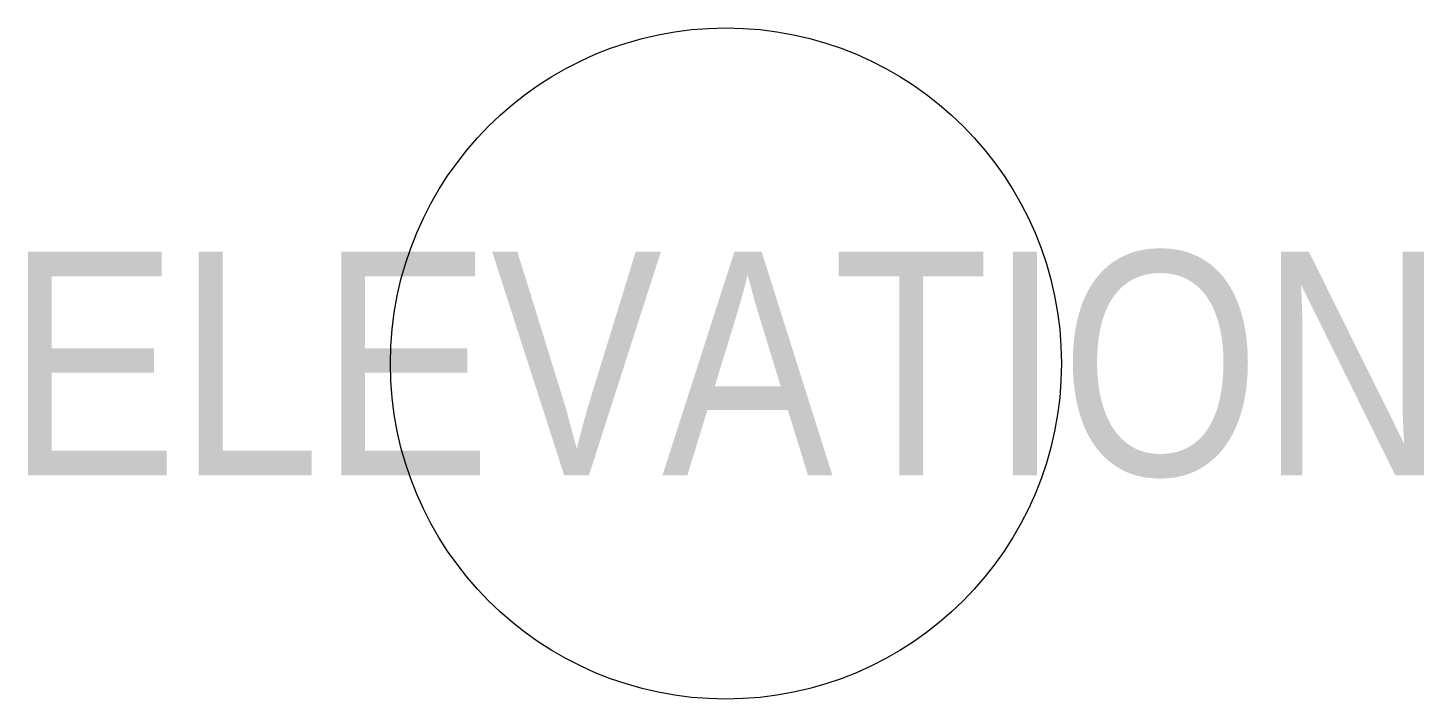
# Model space of a CAD drawing. Header units: inches. Extents: x -4.62 to 1.62, y -1.5 to 1.5.
import ezdxf
from ezdxf.enums import TextEntityAlignment as Align

# ---------------------------------------------------------------- set-up
doc = ezdxf.new("R2010")
doc.units = ezdxf.units.IN
doc.header["$MEASUREMENT"] = 0
doc.layers.add('SEPTICAD', color=7, linetype='Continuous', lineweight=30)
doc.styles.add('SEPTICAD', font='ARIALN.TTF')

msp = doc.modelspace()

# ---------------------------------------------------------------- linework, layer by layer
at = {"layer": 'SEPTICAD'}
msp.add_circle((-1.5, 0), 1.5, dxfattribs=at)

# ---------------------------------------------------------------- texts
at = {"layer": 'SEPTICAD', "style": 'SEPTICAD'}
msp.add_attdef('ELEVATION', text='0"', height=1, dxfattribs=at).set_placement((-1.4999, -0.0001), align=Align.MIDDLE_CENTER)

doc.saveas('drawing.dxf')
